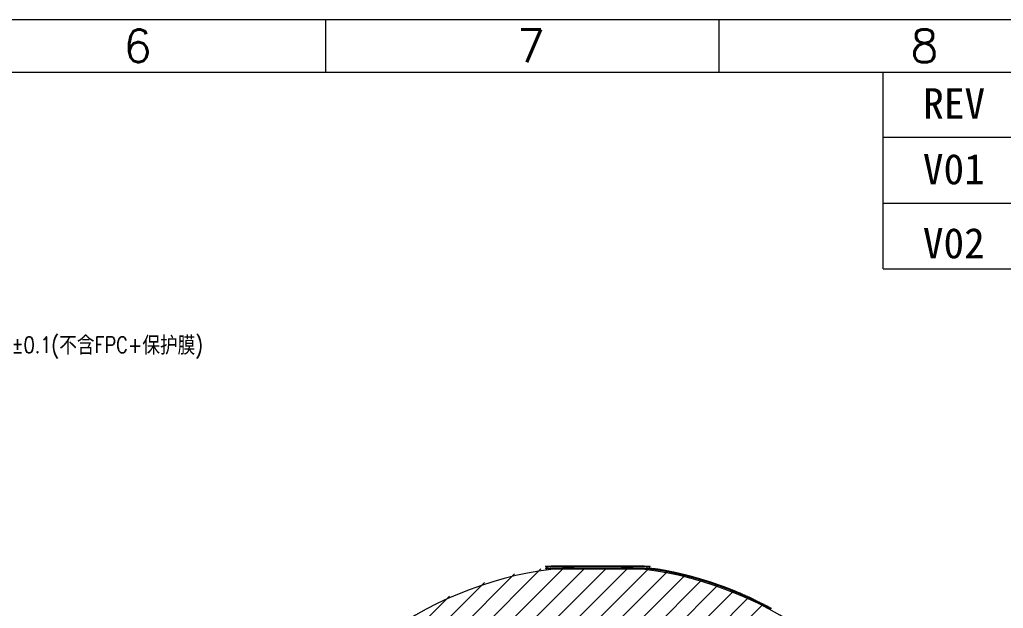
# Model space of a CAD drawing. Header units: millimetres. Extents: x 1292 to 2149, y -137 to 277.
# Drawn here: x 1395.67 to 1444.26, y 247.46 to 276.55 of the extents above; entities that cross this region are included whole.
import ezdxf

# ---------------------------------------------------------------- set-up
doc = ezdxf.new("R2010")
doc.units = ezdxf.units.MM
doc.header["$LTSCALE"] = 0.5
doc.layers.get('0').update_dxf_attribs({"lineweight": 5})
doc.layers.get('Defpoints').update_dxf_attribs({"lineweight": 5})
for name, color, linetype, lineweight in [('BLU', 2, 'Continuous', 5), ('DIM', 3, 'Continuous', 5), ('图框', 7, 'Continuous', 5)]:
    doc.layers.add(name, color=color, linetype=linetype, lineweight=lineweight)
doc.layers.add('TFT_line.drawing', color=250, linetype='Continuous')
doc.styles.add('RD', font='ROMAND.shx', dxfattribs={"width": 0.8})
doc.styles.get("Standard").update_dxf_attribs({"font": 'txt', "bigfont": 'gbcbig.shx'})
doc.dimstyles.new('DIM', dxfattribs={"dimtxt": 0.8, "dimasz": 0.8, "dimexe": 0, "dimexo": 0.5, "dimgap": 0.11, "dimtad": 0, "dimzin": 1, "dimdsep": 46, "dimtxsty": 'RD', "dimcen": 0, "dimclrd": 256, "dimclre": 256, "dimclrt": 256, "dimadec": 0, "dimazin": 0, "dimtm": 1e-09, "dimtfac": 1, "dimtofl": 0, "dimtmove": 0, "dimatfit": 3, "dimfxl": 1, "dimlwe": -1, "dimarcsym": 0})

# ---------------------------------------------------------------- blocks, each defined once
blk = doc.blocks.new('*D19')
at = {"layer": 'Defpoints', "color": 0, "lineweight": 5, "transparency": 16777216}
for p in [(1391.233, 260.347), (1391.233, 249.536), (1389.773, 249.178)]:
    blk.add_point(p, dxfattribs=at)
at = {"layer": 'DIM', "lineweight": 5, "transparency": 16777216}
for p, q in [((1388.973, 260.347), (1388.173, 260.347)), ((1389.773, 249.678), (1389.773, 260.347)), ((1391.233, 250.036), (1391.233, 260.347)), ((1392.033, 260.347), (1392.833, 260.347))]:
    blk.add_line(p, q, dxfattribs=at)
for points in [[(1388.973, 260.48), (1388.973, 260.214), (1389.773, 260.347)], [(1392.033, 260.48), (1392.033, 260.214), (1391.233, 260.347)]]:
    blk.add_solid(points, dxfattribs=at)
at = {"layer": 'DIM', "lineweight": 5, "transparency": 16777216, "insert": (1399.041, 260.347), "char_height": 0.8, "attachment_point": 5, "style": 'RD'}
blk.add_mtext('1.46±0.1(不含FPC+保护膜)', dxfattribs=at)

msp = doc.modelspace()

# ---------------------------------------------------------------- linework, layer by layer
at = {"color": 0, "linetype": 'Continuous'}
for p, q in [((1421.657, 249.526), (1421.636, 249.525)), ((1421.751, 249.531), (1421.711, 249.529)), ((1421.804, 249.533), (1421.774, 249.532)), ((1421.899, 249.535), (1421.814, 249.534)), ((1421.921, 249.536), (1421.908, 249.535)), ((1421.936, 249.536), (1421.932, 249.536)), ((1421.957, 249.536), (1424.227, 249.536)), ((1426.523, 249.536), (1426.518, 249.536)), ((1426.547, 249.535), (1426.533, 249.536)), ((1426.641, 249.534), (1426.555, 249.535)), ((1426.68, 249.532), (1426.65, 249.533)), ((1426.743, 249.529), (1426.701, 249.531)), ((1426.818, 249.525), (1426.797, 249.526))]:
    msp.add_line(p, q, dxfattribs=at)
at = {"color": 251, "linetype": 'Continuous'}
for p, q in [((1421.663, 249.427), (1421.642, 249.425)), ((1421.762, 249.432), (1421.715, 249.429)), ((1421.762, 249.432), (1421.715, 249.429)), ((1421.816, 249.434), (1421.777, 249.432)), ((1421.937, 249.436), (1421.816, 249.434)), ((1421.937, 249.436), (1421.816, 249.434)), ((1421.957, 249.436), (1424.227, 249.436)), ((1426.546, 249.436), (1426.517, 249.436)), ((1426.546, 249.436), (1426.517, 249.436)), ((1426.639, 249.434), (1426.546, 249.436)), ((1426.639, 249.434), (1426.546, 249.436)), ((1426.677, 249.432), (1426.639, 249.434)), ((1426.739, 249.429), (1426.692, 249.432)), ((1426.812, 249.425), (1426.791, 249.427))]:
    msp.add_line(p, q, dxfattribs=at)
at = {"layer": 'BLU', "color": 4, "ltscale": 0.2}
msp.add_arc((1424.227, 231.546), 17.99, 359.9999, 180.0001, dxfattribs=at)
at = {"layer": 'DIM', "color": 8}
for p, q in [((1406.343, 232.204), (1423.575, 249.436)), ((1406.346, 231.146), (1424.636, 249.436)), ((1406.394, 230.134), (1425.696, 249.436)), ((1406.407, 233.329), (1422.514, 249.436)), ((1406.483, 229.162), (1426.75, 249.429)), ((1406.556, 234.539), (1421.424, 249.406)), ((1406.607, 228.225), (1427.681, 249.299)), ((1406.764, 227.321), (1428.549, 249.106)), ((1406.816, 235.859), (1420.114, 249.157)), ((1406.95, 226.447), (1429.381, 248.878)), ((1407.164, 225.6), (1430.18, 248.616)), ((1407.233, 237.337), (1418.636, 248.74)), ((1407.404, 224.779), (1430.949, 248.325)), ((1407.668, 223.983), (1431.69, 248.005)), ((1407.904, 239.068), (1416.905, 248.069)), ((1407.956, 223.21), (1432.404, 247.658))]:
    msp.add_line(p, q, dxfattribs=at)
at = {"layer": 'TFT_line.drawing', "color": 0}
for points in [[(1421.631, 249.525), (1421.632, 249.525), (1421.633, 249.525), (1421.635, 249.525), (1421.636, 249.525)], [(1421.657, 249.526), (1421.657, 249.526), (1421.66, 249.527), (1421.661, 249.527), (1421.662, 249.527), (1421.663, 249.527), (1421.666, 249.527), (1421.667, 249.527), (1421.672, 249.527), (1421.673, 249.527), (1421.677, 249.528), (1421.678, 249.528), (1421.681, 249.528), (1421.682, 249.528), (1421.683, 249.528), (1421.685, 249.528), (1421.686, 249.528), (1421.688, 249.528), (1421.689, 249.528)], [(1421.689, 249.528), (1421.691, 249.528), (1421.692, 249.528), (1421.694, 249.528), (1421.695, 249.529), (1421.695, 249.529), (1421.696, 249.529), (1421.698, 249.529), (1421.699, 249.529), (1421.7, 249.529), (1421.701, 249.529), (1421.701, 249.529), (1421.702, 249.529), (1421.703, 249.529), (1421.704, 249.529), (1421.705, 249.529), (1421.707, 249.529), (1421.707, 249.529), (1421.708, 249.529), (1421.709, 249.529), (1421.711, 249.529)], [(1421.751, 249.531), (1421.753, 249.531), (1421.754, 249.531), (1421.755, 249.531), (1421.756, 249.531), (1421.757, 249.531), (1421.757, 249.532)], [(1421.757, 249.532), (1421.759, 249.532), (1421.76, 249.532), (1421.761, 249.532), (1421.762, 249.532), (1421.763, 249.532), (1421.764, 249.532), (1421.765, 249.532), (1421.766, 249.532), (1421.767, 249.532), (1421.768, 249.532), (1421.769, 249.532), (1421.77, 249.532), (1421.771, 249.532), (1421.773, 249.532), (1421.774, 249.532)], [(1421.804, 249.533), (1421.807, 249.533), (1421.807, 249.533), (1421.81, 249.533), (1421.811, 249.533), (1421.813, 249.533), (1421.814, 249.534)], [(1421.899, 249.535), (1421.9, 249.535), (1421.902, 249.535), (1421.904, 249.535), (1421.905, 249.535), (1421.907, 249.535), (1421.908, 249.535)], [(1421.921, 249.536), (1421.922, 249.536), (1421.923, 249.536), (1421.925, 249.536), (1421.926, 249.536), (1421.928, 249.536), (1421.929, 249.536), (1421.931, 249.536), (1421.932, 249.536)], [(1421.936, 249.536), (1421.937, 249.536), (1421.938, 249.536), (1421.939, 249.536), (1421.939, 249.536), (1421.94, 249.536), (1421.941, 249.536), (1421.942, 249.536), (1421.943, 249.536), (1421.944, 249.536), (1421.945, 249.536), (1421.946, 249.536), (1421.947, 249.536), (1421.948, 249.536), (1421.95, 249.536), (1421.951, 249.536), (1421.952, 249.536), (1421.953, 249.536), (1421.956, 249.536), (1421.957, 249.536), (1421.961, 249.536), (1421.962, 249.536), (1421.97, 249.536), (1421.971, 249.536), (1426.484, 249.536), (1426.485, 249.536), (1426.492, 249.536), (1426.493, 249.536), (1426.498, 249.536), (1426.498, 249.536), (1426.501, 249.536), (1426.502, 249.536), (1426.504, 249.536), (1426.504, 249.536), (1426.506, 249.536), (1426.507, 249.536), (1426.509, 249.536), (1426.51, 249.536), (1426.51, 249.536), (1426.511, 249.536), (1426.512, 249.536), (1426.513, 249.536), (1426.514, 249.536), (1426.515, 249.536), (1426.516, 249.536), (1426.517, 249.536), (1426.517, 249.536), (1426.518, 249.536)], [(1426.523, 249.536), (1426.523, 249.536), (1426.525, 249.536), (1426.526, 249.536), (1426.529, 249.536), (1426.529, 249.536), (1426.531, 249.536), (1426.532, 249.536), (1426.533, 249.536)], [(1426.547, 249.535), (1426.548, 249.535), (1426.549, 249.535), (1426.55, 249.535), (1426.553, 249.535), (1426.554, 249.535), (1426.555, 249.535)], [(1426.641, 249.534), (1426.642, 249.533), (1426.643, 249.533), (1426.644, 249.533), (1426.647, 249.533), (1426.648, 249.533), (1426.65, 249.533)], [(1426.68, 249.532), (1426.681, 249.532), (1426.683, 249.532), (1426.684, 249.532), (1426.686, 249.532), (1426.687, 249.532), (1426.687, 249.532), (1426.688, 249.532), (1426.689, 249.532), (1426.69, 249.532), (1426.692, 249.532), (1426.693, 249.532), (1426.693, 249.532), (1426.694, 249.532), (1426.695, 249.532), (1426.697, 249.532)], [(1426.697, 249.532), (1426.698, 249.531), (1426.699, 249.531), (1426.699, 249.531), (1426.7, 249.531), (1426.701, 249.531), (1426.703, 249.531)], [(1426.743, 249.529), (1426.745, 249.529), (1426.746, 249.529), (1426.747, 249.529), (1426.748, 249.529), (1426.749, 249.529), (1426.75, 249.529), (1426.751, 249.529), (1426.752, 249.529), (1426.753, 249.529), (1426.754, 249.529), (1426.755, 249.529), (1426.755, 249.529), (1426.756, 249.529), (1426.758, 249.529), (1426.759, 249.529), (1426.76, 249.529), (1426.761, 249.528), (1426.762, 249.528), (1426.763, 249.528), (1426.765, 249.528)], [(1426.765, 249.528), (1426.766, 249.528), (1426.768, 249.528), (1426.769, 249.528), (1426.771, 249.528), (1426.773, 249.528), (1426.774, 249.528), (1426.776, 249.528), (1426.777, 249.528), (1426.781, 249.527), (1426.782, 249.527), (1426.787, 249.527), (1426.788, 249.527), (1426.792, 249.527), (1426.793, 249.527), (1426.793, 249.527), (1426.794, 249.527), (1426.797, 249.526), (1426.798, 249.526)], [(1426.818, 249.525), (1426.819, 249.525), (1426.821, 249.525), (1426.822, 249.525), (1426.823, 249.525)]]:
    msp.add_lwpolyline(points, dxfattribs=at)
at = {"layer": 'TFT_line.drawing', "color": 251}
for points in [[(1421.664, 249.427), (1421.664, 249.427), (1421.666, 249.427), (1421.667, 249.427), (1421.668, 249.427), (1421.669, 249.427), (1421.672, 249.427), (1421.673, 249.427), (1421.678, 249.427), (1421.679, 249.427), (1421.683, 249.428), (1421.684, 249.428), (1421.686, 249.428), (1421.687, 249.428), (1421.689, 249.428), (1421.69, 249.428), (1421.691, 249.428), (1421.694, 249.428), (1421.694, 249.428)], [(1421.762, 249.432), (1421.763, 249.432), (1421.764, 249.432), (1421.765, 249.432), (1421.766, 249.432), (1421.767, 249.432), (1421.768, 249.432), (1421.769, 249.432), (1421.77, 249.432), (1421.771, 249.432), (1421.772, 249.432), (1421.773, 249.432), (1421.774, 249.432), (1421.775, 249.432), (1421.776, 249.432), (1421.777, 249.432)], [(1421.937, 249.436), (1421.937, 249.436), (1421.938, 249.436), (1421.939, 249.436), (1421.94, 249.436), (1421.941, 249.436), (1421.942, 249.436), (1421.943, 249.436), (1421.944, 249.436), (1421.944, 249.436), (1421.945, 249.436), (1421.946, 249.436), (1421.948, 249.436), (1421.949, 249.436), (1421.95, 249.436), (1421.951, 249.436), (1421.953, 249.436), (1421.954, 249.436), (1421.956, 249.436), (1421.957, 249.436), (1421.962, 249.436), (1421.963, 249.436), (1421.969, 249.436), (1421.97, 249.436), (1426.484, 249.436), (1426.485, 249.436), (1426.492, 249.436), (1426.493, 249.436), (1426.497, 249.436), (1426.498, 249.436), (1426.5, 249.436), (1426.501, 249.436), (1426.503, 249.436), (1426.504, 249.436), (1426.506, 249.436), (1426.506, 249.436), (1426.508, 249.436), (1426.509, 249.436), (1426.51, 249.436), (1426.511, 249.436), (1426.512, 249.436), (1426.512, 249.436), (1426.513, 249.436), (1426.514, 249.436), (1426.515, 249.436), (1426.516, 249.436), (1426.517, 249.436), (1426.517, 249.436)], [(1426.677, 249.432), (1426.678, 249.432), (1426.679, 249.432), (1426.68, 249.432), (1426.682, 249.432), (1426.682, 249.432), (1426.683, 249.432), (1426.684, 249.432), (1426.685, 249.432), (1426.686, 249.432), (1426.688, 249.432), (1426.688, 249.432), (1426.689, 249.432), (1426.69, 249.432), (1426.691, 249.432), (1426.692, 249.432)], [(1426.739, 249.429), (1426.74, 249.429), (1426.741, 249.429), (1426.742, 249.429), (1426.743, 249.429), (1426.744, 249.429), (1426.745, 249.429), (1426.746, 249.429), (1426.747, 249.429), (1426.748, 249.429), (1426.749, 249.429), (1426.749, 249.429), (1426.75, 249.429), (1426.751, 249.429), (1426.753, 249.429), (1426.754, 249.429), (1426.755, 249.429), (1426.755, 249.429), (1426.757, 249.429), (1426.758, 249.428), (1426.759, 249.428)], [(1426.759, 249.428), (1426.761, 249.428), (1426.763, 249.428), (1426.764, 249.428), (1426.765, 249.428), (1426.767, 249.428), (1426.768, 249.428), (1426.77, 249.428), (1426.771, 249.428), (1426.776, 249.427), (1426.776, 249.427), (1426.782, 249.427), (1426.782, 249.427), (1426.785, 249.427), (1426.786, 249.427), (1426.788, 249.427), (1426.788, 249.427), (1426.79, 249.427), (1426.791, 249.427)], [(1426.813, 249.425), (1426.813, 249.425), (1426.815, 249.425), (1426.815, 249.425), (1426.817, 249.425)], [(1426.813, 249.425), (1426.813, 249.425), (1426.815, 249.425), (1426.815, 249.425), (1426.817, 249.425)], [(1426.818, 249.425), (1426.818, 249.425), (1426.82, 249.425), (1426.821, 249.425), (1426.824, 249.424), (1426.825, 249.424), (1426.83, 249.424), (1426.831, 249.424), (1426.834, 249.424), (1426.835, 249.424), (1426.84, 249.423), (1426.841, 249.423), (1426.844, 249.423), (1426.845, 249.423), (1426.846, 249.423), (1426.847, 249.423), (1426.85, 249.423), (1426.851, 249.423), (1426.853, 249.422), (1426.854, 249.422), (1426.856, 249.422), (1426.856, 249.422), (1426.858, 249.422), (1426.859, 249.422), (1426.861, 249.422), (1426.862, 249.422), (1426.863, 249.422), (1426.863, 249.422), (1426.864, 249.422), (1426.865, 249.422), (1426.866, 249.421), (1426.867, 249.421), (1426.868, 249.421), (1426.869, 249.421), (1426.87, 249.421), (1426.871, 249.421), (1426.872, 249.421), (1426.874, 249.421), (1426.875, 249.421), (1426.876, 249.421), (1426.877, 249.421), (1426.878, 249.421), (1426.88, 249.42), (1426.881, 249.42), (1426.883, 249.42), (1426.884, 249.42), (1426.893, 249.419), (1426.893, 249.419), (1426.895, 249.419), (1426.896, 249.419), (1426.904, 249.418), (1426.905, 249.418), (1426.908, 249.418), (1426.909, 249.418), (1426.911, 249.418), (1426.912, 249.418), (1426.914, 249.418), (1426.915, 249.418), (1426.916, 249.417), (1426.917, 249.417), (1426.918, 249.417), (1426.919, 249.417), (1426.921, 249.417), (1426.922, 249.417), (1426.922, 249.417), (1426.923, 249.417), (1426.924, 249.417), (1426.925, 249.417), (1426.926, 249.417), (1426.928, 249.416), (1426.928, 249.416), (1426.929, 249.416), (1426.93, 249.416), (1426.932, 249.416), (1426.933, 249.416), (1426.934, 249.416), (1426.935, 249.416), (1426.937, 249.416), (1426.938, 249.415), (1426.941, 249.415), (1426.942, 249.415), (1426.943, 249.415), (1426.948, 249.415), (1426.949, 249.414), (1426.955, 249.414), (1426.955, 249.414), (1426.957, 249.414), (1426.957, 249.414), (1426.963, 249.413), (1426.964, 249.413), (1426.967, 249.413), (1426.968, 249.413), (1426.97, 249.412), (1426.971, 249.412), (1426.973, 249.412), (1426.974, 249.412), (1426.975, 249.412), (1426.976, 249.412), (1426.977, 249.412), (1426.978, 249.412), (1426.979, 249.412), (1426.98, 249.412), (1426.98, 249.411), (1426.981, 249.411), (1426.982, 249.411), (1426.983, 249.411), (1426.985, 249.411), (1426.986, 249.411), (1426.987, 249.411), (1426.987, 249.411), (1426.989, 249.411), (1426.99, 249.411), (1426.991, 249.41), (1426.992, 249.41), (1426.994, 249.41), (1426.995, 249.41), (1426.997, 249.41), (1426.998, 249.41), (1426.999, 249.41), (1427, 249.41), (1427.002, 249.409), (1427.003, 249.409), (1427.004, 249.409), (1427.005, 249.409), (1427.009, 249.409), (1427.01, 249.408), (1427.014, 249.408), (1427.015, 249.408), (1427.019, 249.408), (1427.02, 249.407), (1427.021, 249.407), (1427.023, 249.407), (1427.024, 249.407), (1427.025, 249.407), (1427.028, 249.407), (1427.028, 249.407), (1427.03, 249.406), (1427.031, 249.406), (1427.032, 249.406), (1427.033, 249.406), (1427.033, 249.406), (1427.035, 249.406), (1427.036, 249.406), (1427.037, 249.406), (1427.038, 249.405), (1427.039, 249.405), (1427.04, 249.405), (1427.04, 249.405), (1427.041, 249.405), (1427.042, 249.405), (1427.043, 249.405), (1427.044, 249.405), (1427.045, 249.405), (1427.046, 249.405), (1427.047, 249.404), (1427.048, 249.404), (1427.05, 249.404), (1427.051, 249.404), (1427.052, 249.404), (1427.053, 249.404), (1427.054, 249.404), (1427.056, 249.403), (1427.057, 249.403), (1427.058, 249.403), (1427.06, 249.403), (1427.061, 249.403), (1427.064, 249.403), (1427.065, 249.402), (1427.066, 249.402), (1427.067, 249.402), (1427.07, 249.402), (1427.071, 249.402), (1427.072, 249.402), (1427.073, 249.401), (1427.076, 249.401), (1427.077, 249.401), (1427.079, 249.401), (1427.08, 249.401), (1427.081, 249.401), (1427.082, 249.4), (1427.083, 249.4), (1427.084, 249.4), (1427.084, 249.4), (1427.085, 249.4), (1427.086, 249.4), (1427.087, 249.4), (1427.089, 249.4), (1427.09, 249.399), (1427.092, 249.399), (1427.092, 249.399), (1427.094, 249.399), (1427.095, 249.399), (1427.096, 249.399), (1427.097, 249.399), (1427.098, 249.399), (1427.098, 249.398), (1427.099, 249.398), (1427.1, 249.398), (1427.101, 249.398), (1427.102, 249.398), (1427.103, 249.398), (1427.104, 249.398), (1427.105, 249.398), (1427.106, 249.397), (1427.107, 249.397), (1427.109, 249.397), (1427.11, 249.397), (1427.111, 249.397), (1427.112, 249.397), (1427.114, 249.396), (1427.115, 249.396), (1427.116, 249.396), (1427.118, 249.396), (1427.118, 249.396), (1427.12, 249.396), (1427.121, 249.396), (1427.122, 249.396), (1427.123, 249.395), (1427.124, 249.395), (1427.125, 249.395), (1427.126, 249.395), (1427.127, 249.395), (1427.128, 249.395), (1427.13, 249.395), (1427.13, 249.394), (1427.131, 249.394), (1427.132, 249.394), (1427.133, 249.394), (1427.134, 249.394), (1427.136, 249.394), (1427.137, 249.394), (1427.138, 249.393), (1427.139, 249.393), (1427.14, 249.393), (1427.141, 249.393), (1427.142, 249.393), (1427.143, 249.393), (1427.144, 249.393), (1427.145, 249.392), (1427.147, 249.392), (1427.148, 249.392), (1427.149, 249.392), (1427.15, 249.392), (1427.151, 249.392), (1427.152, 249.392), (1427.154, 249.391), (1427.155, 249.391), (1427.155, 249.391), (1427.156, 249.391), (1427.157, 249.391), (1427.158, 249.391), (1427.159, 249.391), (1427.16, 249.391), (1427.161, 249.39), (1427.161, 249.39), (1427.162, 249.39), (1427.163, 249.39), (1427.164, 249.39), (1427.165, 249.39), (1427.166, 249.39), (1427.167, 249.39), (1427.167, 249.389), (1427.169, 249.389), (1427.169, 249.389), (1427.17, 249.389), (1427.171, 249.389), (1427.172, 249.389), (1427.173, 249.389), (1427.173, 249.389), (1427.175, 249.389), (1427.176, 249.388), (1427.177, 249.388), (1427.178, 249.388), (1427.179, 249.388), (1427.18, 249.388), (1427.181, 249.388), (1427.181, 249.388), (1427.182, 249.387), (1427.183, 249.387), (1427.184, 249.387), (1427.185, 249.387), (1427.186, 249.387), (1427.187, 249.387), (1427.187, 249.387), (1427.189, 249.386), (1427.19, 249.386), (1427.191, 249.386), (1427.192, 249.386), (1427.192, 249.386), (1427.193, 249.386), (1427.194, 249.386), (1427.195, 249.386), (1427.196, 249.385), (1427.197, 249.385), (1427.198, 249.385), (1427.198, 249.385), (1427.199, 249.385), (1427.2, 249.385), (1427.201, 249.385), (1427.203, 249.385), (1427.204, 249.384), (1427.205, 249.384), (1427.205, 249.384), (1427.206, 249.384), (1427.207, 249.384), (1427.208, 249.384), (1427.209, 249.384), (1427.21, 249.384), (1427.211, 249.383), (1427.212, 249.383), (1427.212, 249.383), (1427.213, 249.383), (1427.214, 249.383), (1427.215, 249.383), (1427.216, 249.383), (1427.217, 249.383), (1427.218, 249.382), (1427.218, 249.382), (1427.22, 249.382), (1427.221, 249.382), (1427.222, 249.382), (1427.223, 249.382), (1427.224, 249.381), (1427.224, 249.381), (1427.225, 249.381), (1427.227, 249.381), (1427.228, 249.381), (1427.23, 249.381), (1427.23, 249.38), (1427.231, 249.38), (1427.232, 249.38), (1427.233, 249.38), (1427.234, 249.38), (1427.235, 249.38), (1427.236, 249.38), (1427.237, 249.379), (1427.238, 249.379), (1427.24, 249.379), (1427.241, 249.379), (1427.241, 249.379), (1427.243, 249.379), (1427.243, 249.379), (1427.245, 249.378), (1427.246, 249.378), (1427.249, 249.378), (1427.25, 249.378), (1427.251, 249.377), (1427.252, 249.377), (1427.254, 249.377), (1427.255, 249.377), (1427.256, 249.377), (1427.257, 249.377), (1427.258, 249.376), (1427.26, 249.376), (1427.261, 249.376), (1427.261, 249.376), (1427.263, 249.376), (1427.263, 249.375), (1427.264, 249.375), (1427.265, 249.375), (1427.266, 249.375), (1427.268, 249.375), (1427.269, 249.375), (1427.27, 249.374), (1427.271, 249.374), (1427.272, 249.374), (1427.273, 249.374), (1427.274, 249.374), (1427.274, 249.374), (1427.275, 249.374), (1427.276, 249.373), (1427.277, 249.373), (1427.278, 249.373), (1427.279, 249.373), (1427.28, 249.373), (1427.281, 249.373), (1427.282, 249.372), (1427.283, 249.372), (1427.284, 249.372), (1427.286, 249.372), (1427.286, 249.372), (1427.287, 249.372), (1427.288, 249.372), (1427.289, 249.371), (1427.291, 249.371), (1427.292, 249.371), (1427.292, 249.371), (1427.293, 249.371), (1427.295, 249.37), (1427.296, 249.37), (1427.298, 249.37), (1427.299, 249.37), (1427.3, 249.37), (1427.301, 249.369), (1427.306, 249.369), (1427.307, 249.368), (1427.309, 249.368), (1427.31, 249.368), (1427.312, 249.368), (1427.313, 249.367), (1427.315, 249.367), (1427.316, 249.367), (1427.318, 249.367), (1427.319, 249.366), (1427.321, 249.366), (1427.322, 249.366), (1427.323, 249.366), (1427.324, 249.366), (1427.325, 249.365), (1427.326, 249.365), (1427.327, 249.365), (1427.329, 249.365), (1427.329, 249.365), (1427.33, 249.365), (1427.331, 249.364), (1427.332, 249.364), (1427.333, 249.364), (1427.334, 249.364), (1427.335, 249.364), (1427.335, 249.364), (1427.336, 249.364), (1427.337, 249.363), (1427.339, 249.363), (1427.34, 249.363), (1427.341, 249.363), (1427.341, 249.363), (1427.343, 249.362), (1427.344, 249.362), (1427.346, 249.362), (1427.347, 249.362), (1427.35, 249.361), (1427.351, 249.361), (1427.355, 249.36), (1427.356, 249.36), (1427.365, 249.359), (1427.366, 249.358), (1427.368, 249.358), (1427.369, 249.358), (1427.372, 249.357), (1427.373, 249.357), (1427.396, 249.353), (1427.42, 249.349), (1427.444, 249.344), (1427.468, 249.34), (1427.492, 249.335), (1427.516, 249.331), (1427.54, 249.326), (1427.564, 249.322), (1427.588, 249.317), (1427.612, 249.313), (1427.636, 249.308), (1427.66, 249.303), (1427.684, 249.299), (1427.707, 249.294), (1427.731, 249.289), (1427.755, 249.285), (1427.779, 249.28), (1427.803, 249.275), (1427.827, 249.27), (1427.851, 249.265), (1427.875, 249.26), (1427.898, 249.255), (1427.922, 249.25), (1427.946, 249.245), (1427.97, 249.24), (1427.994, 249.235), (1428.018, 249.23), (1428.041, 249.225), (1428.065, 249.219), (1428.089, 249.214), (1428.113, 249.209), (1428.136, 249.204), (1428.16, 249.198), (1428.184, 249.193), (1428.208, 249.187), (1428.231, 249.182), (1428.255, 249.177), (1428.279, 249.171), (1428.303, 249.165), (1428.326, 249.16), (1428.35, 249.154), (1428.374, 249.149), (1428.397, 249.143), (1428.421, 249.137), (1428.445, 249.132), (1428.468, 249.126), (1428.492, 249.12), (1428.516, 249.114), (1428.539, 249.108), (1428.563, 249.102), (1428.587, 249.097), (1428.61, 249.091), (1428.634, 249.085), (1428.657, 249.079), (1428.681, 249.073), (1428.705, 249.067), (1428.728, 249.06), (1428.752, 249.054), (1428.775, 249.048), (1428.799, 249.042), (1428.822, 249.036), (1428.846, 249.029), (1428.869, 249.023), (1428.893, 249.017), (1428.917, 249.01), (1428.94, 249.004), (1428.964, 248.998), (1428.987, 248.991), (1429.01, 248.985), (1429.034, 248.978), (1429.057, 248.971), (1429.081, 248.965), (1429.104, 248.958), (1429.128, 248.952), (1429.151, 248.945), (1429.175, 248.938), (1429.198, 248.931), (1429.221, 248.925), (1429.245, 248.918), (1429.268, 248.911), (1429.291, 248.904), (1429.315, 248.897), (1429.338, 248.89), (1429.361, 248.883), (1429.385, 248.876), (1429.408, 248.869), (1429.431, 248.862), (1429.455, 248.855), (1429.478, 248.848), (1429.501, 248.841), (1429.525, 248.834), (1429.548, 248.826), (1429.571, 248.819), (1429.594, 248.812), (1429.618, 248.804), (1429.641, 248.797), (1429.664, 248.79), (1429.687, 248.782), (1429.71, 248.775), (1429.734, 248.767), (1429.757, 248.76), (1429.78, 248.752), (1429.803, 248.745), (1429.826, 248.737), (1429.849, 248.73), (1429.872, 248.722), (1429.895, 248.714), (1429.919, 248.706), (1429.942, 248.699), (1429.965, 248.691), (1429.988, 248.683), (1430.011, 248.675), (1430.034, 248.667), (1430.057, 248.659), (1430.08, 248.651), (1430.103, 248.643), (1430.126, 248.635), (1430.149, 248.627), (1430.172, 248.619), (1430.195, 248.611), (1430.218, 248.603), (1430.241, 248.595), (1430.264, 248.587), (1430.287, 248.578), (1430.31, 248.57), (1430.332, 248.562), (1430.355, 248.554), (1430.378, 248.545), (1430.401, 248.537), (1430.424, 248.528), (1430.447, 248.52), (1430.47, 248.511), (1430.492, 248.503), (1430.515, 248.494), (1430.538, 248.486), (1430.561, 248.477), (1430.584, 248.469), (1430.606, 248.46), (1430.629, 248.451), (1430.652, 248.442), (1430.675, 248.434), (1430.697, 248.425), (1430.72, 248.416), (1430.743, 248.407), (1430.765, 248.398), (1430.788, 248.389), (1430.811, 248.38), (1430.833, 248.371), (1430.856, 248.362), (1430.879, 248.353), (1430.901, 248.344), (1430.924, 248.335), (1430.946, 248.326), (1430.969, 248.317), (1430.991, 248.308), (1431.014, 248.299), (1431.036, 248.289), (1431.059, 248.28), (1431.081, 248.271), (1431.104, 248.261), (1431.126, 248.252), (1431.149, 248.243), (1431.171, 248.233), (1431.194, 248.224), (1431.216, 248.214), (1431.239, 248.205), (1431.261, 248.195), (1431.283, 248.185), (1431.306, 248.176), (1431.328, 248.166), (1431.351, 248.157), (1431.373, 248.147), (1431.395, 248.137), (1431.417, 248.127), (1431.44, 248.117), (1431.462, 248.108), (1431.484, 248.098), (1431.507, 248.088), (1431.529, 248.078), (1431.551, 248.068), (1431.573, 248.058), (1431.595, 248.048), (1431.618, 248.038), (1431.64, 248.028), (1431.662, 248.018), (1431.684, 248.008), (1431.706, 247.997), (1431.728, 247.987), (1431.75, 247.977), (1431.773, 247.967), (1431.795, 247.957), (1431.817, 247.946), (1431.839, 247.936), (1431.861, 247.925), (1431.883, 247.915), (1431.905, 247.905), (1431.927, 247.894), (1431.949, 247.884), (1431.971, 247.873), (1431.993, 247.863), (1432.015, 247.852), (1432.037, 247.841), (1432.058, 247.831), (1432.08, 247.82), (1432.102, 247.809), (1432.124, 247.799), (1432.146, 247.788), (1432.168, 247.777), (1432.19, 247.766), (1432.211, 247.755), (1432.233, 247.744), (1432.255, 247.734), (1432.277, 247.723), (1432.298, 247.712), (1432.32, 247.701), (1432.342, 247.69), (1432.364, 247.679), (1432.385, 247.667), (1432.407, 247.656), (1432.429, 247.645), (1432.45, 247.634), (1432.472, 247.623), (1432.493, 247.612), (1432.515, 247.6), (1432.537, 247.589), (1432.558, 247.578), (1432.58, 247.566), (1432.601, 247.555), (1432.623, 247.544), (1432.644, 247.532), (1432.666, 247.521), (1432.687, 247.509), (1432.709, 247.498), (1432.73, 247.486), (1432.752, 247.474), (1432.773, 247.463), (1432.794, 247.451)], [(1426.818, 249.425), (1426.818, 249.425), (1426.82, 249.425), (1426.821, 249.425), (1426.824, 249.424), (1426.825, 249.424), (1426.83, 249.424), (1426.831, 249.424), (1426.834, 249.424), (1426.835, 249.424), (1426.84, 249.423), (1426.841, 249.423), (1426.844, 249.423), (1426.845, 249.423), (1426.846, 249.423), (1426.847, 249.423), (1426.85, 249.423), (1426.851, 249.423), (1426.853, 249.422), (1426.854, 249.422), (1426.856, 249.422), (1426.856, 249.422), (1426.858, 249.422), (1426.859, 249.422), (1426.861, 249.422), (1426.862, 249.422), (1426.863, 249.422), (1426.863, 249.422), (1426.864, 249.422), (1426.865, 249.422), (1426.866, 249.421), (1426.867, 249.421), (1426.868, 249.421), (1426.869, 249.421), (1426.87, 249.421), (1426.871, 249.421), (1426.872, 249.421), (1426.874, 249.421), (1426.875, 249.421), (1426.876, 249.421), (1426.877, 249.421), (1426.878, 249.421), (1426.88, 249.42), (1426.881, 249.42), (1426.883, 249.42), (1426.884, 249.42), (1426.893, 249.419), (1426.893, 249.419), (1426.895, 249.419), (1426.896, 249.419), (1426.904, 249.418), (1426.905, 249.418), (1426.908, 249.418), (1426.909, 249.418), (1426.911, 249.418), (1426.912, 249.418), (1426.914, 249.418), (1426.915, 249.418), (1426.916, 249.417), (1426.917, 249.417), (1426.918, 249.417), (1426.919, 249.417), (1426.921, 249.417), (1426.922, 249.417), (1426.922, 249.417), (1426.923, 249.417), (1426.924, 249.417), (1426.925, 249.417), (1426.926, 249.417), (1426.928, 249.416), (1426.928, 249.416), (1426.929, 249.416), (1426.93, 249.416), (1426.932, 249.416), (1426.933, 249.416), (1426.934, 249.416), (1426.935, 249.416), (1426.937, 249.416), (1426.938, 249.415), (1426.941, 249.415), (1426.942, 249.415), (1426.943, 249.415), (1426.948, 249.415), (1426.949, 249.414), (1426.955, 249.414), (1426.955, 249.414), (1426.957, 249.414), (1426.957, 249.414), (1426.963, 249.413), (1426.964, 249.413), (1426.967, 249.413), (1426.968, 249.413), (1426.97, 249.412), (1426.971, 249.412), (1426.973, 249.412), (1426.974, 249.412), (1426.975, 249.412), (1426.976, 249.412), (1426.977, 249.412), (1426.978, 249.412), (1426.979, 249.412), (1426.98, 249.412), (1426.98, 249.411), (1426.981, 249.411), (1426.982, 249.411), (1426.983, 249.411), (1426.985, 249.411), (1426.986, 249.411), (1426.987, 249.411), (1426.987, 249.411), (1426.989, 249.411), (1426.99, 249.411), (1426.991, 249.41), (1426.992, 249.41), (1426.994, 249.41), (1426.995, 249.41), (1426.997, 249.41), (1426.998, 249.41), (1426.999, 249.41), (1427, 249.41), (1427.002, 249.409), (1427.003, 249.409), (1427.004, 249.409), (1427.005, 249.409), (1427.009, 249.409), (1427.01, 249.408), (1427.014, 249.408), (1427.015, 249.408), (1427.019, 249.408), (1427.02, 249.407), (1427.021, 249.407), (1427.023, 249.407), (1427.024, 249.407), (1427.025, 249.407), (1427.028, 249.407), (1427.028, 249.407), (1427.03, 249.406), (1427.031, 249.406), (1427.032, 249.406), (1427.033, 249.406), (1427.033, 249.406), (1427.035, 249.406), (1427.036, 249.406), (1427.037, 249.406), (1427.038, 249.405), (1427.039, 249.405), (1427.04, 249.405), (1427.04, 249.405), (1427.041, 249.405), (1427.042, 249.405), (1427.043, 249.405), (1427.044, 249.405), (1427.045, 249.405), (1427.046, 249.405), (1427.047, 249.404), (1427.048, 249.404), (1427.05, 249.404), (1427.051, 249.404), (1427.052, 249.404), (1427.053, 249.404), (1427.054, 249.404), (1427.056, 249.403), (1427.057, 249.403), (1427.058, 249.403), (1427.06, 249.403), (1427.061, 249.403), (1427.064, 249.403), (1427.065, 249.402), (1427.066, 249.402), (1427.067, 249.402), (1427.07, 249.402), (1427.071, 249.402), (1427.072, 249.402), (1427.073, 249.401), (1427.076, 249.401), (1427.077, 249.401), (1427.079, 249.401), (1427.08, 249.401), (1427.081, 249.401), (1427.082, 249.4), (1427.083, 249.4), (1427.084, 249.4), (1427.084, 249.4), (1427.085, 249.4), (1427.086, 249.4), (1427.087, 249.4), (1427.089, 249.4), (1427.09, 249.399), (1427.092, 249.399), (1427.092, 249.399), (1427.094, 249.399), (1427.095, 249.399), (1427.096, 249.399), (1427.097, 249.399), (1427.098, 249.399), (1427.098, 249.398), (1427.099, 249.398), (1427.1, 249.398), (1427.101, 249.398), (1427.102, 249.398), (1427.103, 249.398), (1427.104, 249.398), (1427.105, 249.398), (1427.106, 249.397), (1427.107, 249.397), (1427.109, 249.397), (1427.11, 249.397), (1427.111, 249.397), (1427.112, 249.397), (1427.114, 249.396), (1427.115, 249.396), (1427.116, 249.396), (1427.118, 249.396), (1427.118, 249.396), (1427.12, 249.396), (1427.121, 249.396), (1427.122, 249.396), (1427.123, 249.395), (1427.124, 249.395), (1427.125, 249.395), (1427.126, 249.395), (1427.127, 249.395), (1427.128, 249.395), (1427.13, 249.395), (1427.13, 249.394), (1427.131, 249.394), (1427.132, 249.394), (1427.133, 249.394), (1427.134, 249.394), (1427.136, 249.394), (1427.137, 249.394), (1427.138, 249.393), (1427.139, 249.393), (1427.14, 249.393), (1427.141, 249.393), (1427.142, 249.393), (1427.143, 249.393), (1427.144, 249.393), (1427.145, 249.392), (1427.147, 249.392), (1427.148, 249.392), (1427.149, 249.392), (1427.15, 249.392), (1427.151, 249.392), (1427.152, 249.392), (1427.154, 249.391), (1427.155, 249.391), (1427.155, 249.391), (1427.156, 249.391), (1427.157, 249.391), (1427.158, 249.391), (1427.159, 249.391), (1427.16, 249.391), (1427.161, 249.39), (1427.161, 249.39), (1427.162, 249.39), (1427.163, 249.39), (1427.164, 249.39), (1427.165, 249.39), (1427.166, 249.39), (1427.167, 249.39), (1427.167, 249.389), (1427.169, 249.389), (1427.169, 249.389), (1427.17, 249.389), (1427.171, 249.389), (1427.172, 249.389), (1427.173, 249.389), (1427.173, 249.389), (1427.175, 249.389), (1427.176, 249.388), (1427.177, 249.388), (1427.178, 249.388), (1427.179, 249.388), (1427.18, 249.388), (1427.181, 249.388), (1427.181, 249.388), (1427.182, 249.387), (1427.183, 249.387), (1427.184, 249.387), (1427.185, 249.387), (1427.186, 249.387), (1427.187, 249.387), (1427.187, 249.387), (1427.189, 249.386), (1427.19, 249.386), (1427.191, 249.386), (1427.192, 249.386), (1427.192, 249.386), (1427.193, 249.386), (1427.194, 249.386), (1427.195, 249.386), (1427.196, 249.385), (1427.197, 249.385), (1427.198, 249.385), (1427.198, 249.385), (1427.199, 249.385), (1427.2, 249.385), (1427.201, 249.385), (1427.203, 249.385), (1427.204, 249.384), (1427.205, 249.384), (1427.205, 249.384), (1427.206, 249.384), (1427.207, 249.384), (1427.208, 249.384), (1427.209, 249.384), (1427.21, 249.384), (1427.211, 249.383), (1427.212, 249.383), (1427.212, 249.383), (1427.213, 249.383), (1427.214, 249.383), (1427.215, 249.383), (1427.216, 249.383), (1427.217, 249.383), (1427.218, 249.382), (1427.218, 249.382), (1427.22, 249.382), (1427.221, 249.382), (1427.222, 249.382), (1427.223, 249.382), (1427.224, 249.381), (1427.224, 249.381), (1427.225, 249.381), (1427.227, 249.381), (1427.228, 249.381), (1427.23, 249.381), (1427.23, 249.38), (1427.231, 249.38), (1427.232, 249.38), (1427.233, 249.38), (1427.234, 249.38), (1427.235, 249.38), (1427.236, 249.38), (1427.237, 249.379), (1427.238, 249.379), (1427.24, 249.379), (1427.241, 249.379), (1427.241, 249.379), (1427.243, 249.379), (1427.243, 249.379), (1427.245, 249.378), (1427.246, 249.378), (1427.249, 249.378), (1427.25, 249.378), (1427.251, 249.377), (1427.252, 249.377), (1427.254, 249.377), (1427.255, 249.377), (1427.256, 249.377), (1427.257, 249.377), (1427.258, 249.376), (1427.26, 249.376), (1427.261, 249.376), (1427.261, 249.376), (1427.263, 249.376), (1427.263, 249.375), (1427.264, 249.375), (1427.265, 249.375), (1427.266, 249.375), (1427.268, 249.375), (1427.269, 249.375), (1427.27, 249.374), (1427.271, 249.374), (1427.272, 249.374), (1427.273, 249.374), (1427.274, 249.374), (1427.274, 249.374), (1427.275, 249.374), (1427.276, 249.373), (1427.277, 249.373), (1427.278, 249.373), (1427.279, 249.373), (1427.28, 249.373), (1427.281, 249.373), (1427.282, 249.372), (1427.283, 249.372), (1427.284, 249.372), (1427.286, 249.372), (1427.286, 249.372), (1427.287, 249.372), (1427.288, 249.372), (1427.289, 249.371), (1427.291, 249.371), (1427.292, 249.371), (1427.292, 249.371), (1427.293, 249.371), (1427.295, 249.37), (1427.296, 249.37), (1427.298, 249.37), (1427.299, 249.37), (1427.3, 249.37), (1427.301, 249.369), (1427.306, 249.369), (1427.307, 249.368), (1427.309, 249.368), (1427.31, 249.368), (1427.312, 249.368), (1427.313, 249.367), (1427.315, 249.367), (1427.316, 249.367), (1427.318, 249.367), (1427.319, 249.366), (1427.321, 249.366), (1427.322, 249.366), (1427.323, 249.366), (1427.324, 249.366), (1427.325, 249.365), (1427.326, 249.365), (1427.327, 249.365), (1427.329, 249.365), (1427.329, 249.365), (1427.33, 249.365), (1427.331, 249.364), (1427.332, 249.364), (1427.333, 249.364), (1427.334, 249.364), (1427.335, 249.364), (1427.335, 249.364), (1427.336, 249.364), (1427.337, 249.363), (1427.339, 249.363), (1427.34, 249.363), (1427.341, 249.363), (1427.341, 249.363), (1427.343, 249.362), (1427.344, 249.362), (1427.346, 249.362), (1427.347, 249.362), (1427.35, 249.361), (1427.351, 249.361), (1427.355, 249.36), (1427.356, 249.36), (1427.365, 249.359), (1427.366, 249.358), (1427.368, 249.358), (1427.369, 249.358), (1427.372, 249.357), (1427.373, 249.357), (1427.396, 249.353), (1427.42, 249.349), (1427.444, 249.344), (1427.468, 249.34), (1427.492, 249.335), (1427.516, 249.331), (1427.54, 249.326), (1427.564, 249.322), (1427.588, 249.317), (1427.612, 249.313), (1427.636, 249.308), (1427.66, 249.303), (1427.684, 249.299), (1427.707, 249.294), (1427.731, 249.289), (1427.755, 249.285), (1427.779, 249.28), (1427.803, 249.275), (1427.827, 249.27), (1427.851, 249.265), (1427.875, 249.26), (1427.898, 249.255), (1427.922, 249.25), (1427.946, 249.245), (1427.97, 249.24), (1427.994, 249.235), (1428.018, 249.23), (1428.041, 249.225), (1428.065, 249.219), (1428.089, 249.214), (1428.113, 249.209), (1428.136, 249.204), (1428.16, 249.198), (1428.184, 249.193), (1428.208, 249.187), (1428.231, 249.182), (1428.255, 249.177), (1428.279, 249.171), (1428.303, 249.165), (1428.326, 249.16), (1428.35, 249.154), (1428.374, 249.149), (1428.397, 249.143), (1428.421, 249.137), (1428.445, 249.132), (1428.468, 249.126), (1428.492, 249.12), (1428.516, 249.114), (1428.539, 249.108), (1428.563, 249.102), (1428.587, 249.097), (1428.61, 249.091), (1428.634, 249.085), (1428.657, 249.079), (1428.681, 249.073), (1428.705, 249.067), (1428.728, 249.06), (1428.752, 249.054), (1428.775, 249.048), (1428.799, 249.042), (1428.822, 249.036), (1428.846, 249.029), (1428.869, 249.023), (1428.893, 249.017), (1428.917, 249.01), (1428.94, 249.004), (1428.964, 248.998), (1428.987, 248.991), (1429.01, 248.985), (1429.034, 248.978), (1429.057, 248.971), (1429.081, 248.965), (1429.104, 248.958), (1429.128, 248.952), (1429.151, 248.945), (1429.175, 248.938), (1429.198, 248.931), (1429.221, 248.925), (1429.245, 248.918), (1429.268, 248.911), (1429.291, 248.904), (1429.315, 248.897), (1429.338, 248.89), (1429.361, 248.883), (1429.385, 248.876), (1429.408, 248.869), (1429.431, 248.862), (1429.455, 248.855), (1429.478, 248.848), (1429.501, 248.841), (1429.525, 248.834), (1429.548, 248.826), (1429.571, 248.819), (1429.594, 248.812), (1429.618, 248.804), (1429.641, 248.797), (1429.664, 248.79), (1429.687, 248.782), (1429.71, 248.775), (1429.734, 248.767), (1429.757, 248.76), (1429.78, 248.752), (1429.803, 248.745), (1429.826, 248.737), (1429.849, 248.73), (1429.872, 248.722), (1429.895, 248.714), (1429.919, 248.706), (1429.942, 248.699), (1429.965, 248.691), (1429.988, 248.683), (1430.011, 248.675), (1430.034, 248.667), (1430.057, 248.659), (1430.08, 248.651), (1430.103, 248.643), (1430.126, 248.635), (1430.149, 248.627), (1430.172, 248.619), (1430.195, 248.611), (1430.218, 248.603), (1430.241, 248.595), (1430.264, 248.587), (1430.287, 248.578), (1430.31, 248.57), (1430.332, 248.562), (1430.355, 248.554), (1430.378, 248.545), (1430.401, 248.537), (1430.424, 248.528), (1430.447, 248.52), (1430.47, 248.511), (1430.492, 248.503), (1430.515, 248.494), (1430.538, 248.486), (1430.561, 248.477), (1430.584, 248.469), (1430.606, 248.46), (1430.629, 248.451), (1430.652, 248.442), (1430.675, 248.434), (1430.697, 248.425), (1430.72, 248.416), (1430.743, 248.407), (1430.765, 248.398), (1430.788, 248.389), (1430.811, 248.38), (1430.833, 248.371), (1430.856, 248.362), (1430.879, 248.353), (1430.901, 248.344), (1430.924, 248.335), (1430.946, 248.326), (1430.969, 248.317), (1430.991, 248.308), (1431.014, 248.299), (1431.036, 248.289), (1431.059, 248.28), (1431.081, 248.271), (1431.104, 248.261), (1431.126, 248.252), (1431.149, 248.243), (1431.171, 248.233), (1431.194, 248.224), (1431.216, 248.214), (1431.239, 248.205), (1431.261, 248.195), (1431.283, 248.185), (1431.306, 248.176), (1431.328, 248.166), (1431.351, 248.157), (1431.373, 248.147), (1431.395, 248.137), (1431.417, 248.127), (1431.44, 248.117), (1431.462, 248.108), (1431.484, 248.098), (1431.507, 248.088), (1431.529, 248.078), (1431.551, 248.068), (1431.573, 248.058), (1431.595, 248.048), (1431.618, 248.038), (1431.64, 248.028), (1431.662, 248.018), (1431.684, 248.008), (1431.706, 247.997), (1431.728, 247.987), (1431.75, 247.977), (1431.773, 247.967), (1431.795, 247.957), (1431.817, 247.946), (1431.839, 247.936), (1431.861, 247.925), (1431.883, 247.915), (1431.905, 247.905), (1431.927, 247.894), (1431.949, 247.884), (1431.971, 247.873), (1431.993, 247.863), (1432.015, 247.852), (1432.037, 247.841), (1432.058, 247.831), (1432.08, 247.82), (1432.102, 247.809), (1432.124, 247.799), (1432.146, 247.788), (1432.168, 247.777), (1432.19, 247.766), (1432.211, 247.755), (1432.233, 247.744), (1432.255, 247.734), (1432.277, 247.723), (1432.298, 247.712), (1432.32, 247.701), (1432.342, 247.69), (1432.364, 247.679), (1432.385, 247.667), (1432.407, 247.656), (1432.429, 247.645), (1432.45, 247.634), (1432.472, 247.623), (1432.493, 247.612), (1432.515, 247.6), (1432.537, 247.589), (1432.558, 247.578), (1432.58, 247.566), (1432.601, 247.555), (1432.623, 247.544), (1432.644, 247.532), (1432.666, 247.521), (1432.687, 247.509), (1432.709, 247.498), (1432.73, 247.486), (1432.752, 247.474), (1432.773, 247.463), (1432.794, 247.451)]]:
    msp.add_lwpolyline(points, dxfattribs=at)
at = {"layer": '图框', "color": 7, "linetype": 'ByBlock', "lineweight": 5, "ltscale": 0.55}
for p, q in [((1291.621, 276.554), (1491.104, 276.554)), ((1410.793, 273.963), (1410.793, 276.554)), ((1430.223, 273.963), (1430.223, 276.554)), ((1294.213, 273.963), (1488.513, 273.963)), ((1438.325, 264.247), (1438.325, 273.963)), ((1488.513, 270.724), (1438.325, 270.724)), ((1438.325, 267.486), (1488.513, 267.486)), ((1438.325, 264.247), (1488.513, 264.247))]:
    msp.add_line(p, q, dxfattribs=at)

# ---------------------------------------------------------------- texts
at = {"layer": '图框', "color": 7, "linetype": 'ByBlock', "lineweight": 5, "ltscale": 0.55, "width": 2.75662, "attachment_point": 1}
for s, insert, char_height in [('6', (1400.811, 276.066), 1.619), ('7', (1420.241, 276.066), 1.619), ('8', (1439.671, 276.066), 1.619), ('{\\fSimSun|b0|i0|c134|p2;REV}', (1440.301, 273.166), 1.49945), ('{\\fSimSun|b0|i0|c134|p2;V01}', (1440.285, 269.918), 1.49945), ('{\\fSimSun|b0|i0|c134|p54;V02}', (1440.285, 266.258), 1.49945)]:
    msp.add_mtext(s, dxfattribs=dict(at, insert=insert, char_height=char_height))

# ---------------------------------------------------------------- dimensions: what is measured, and where the dimension line sits
at = {"layer": 'DIM', "lineweight": 5}
dim = msp.add_linear_dim(base=(1391.233, 260.347), p1=(1389.773, 249.178), p2=(1391.233, 249.536), text='<>(不含FPC+保护膜)', dimstyle='DIM', override={"dimtol": 1, "dimtp": 0.1, "dimtm": 0.1, "dimfxl": 1.25, "dimlwd": 5, "dimlwe": 5}, dxfattribs=at)
dim.commit()
dim.dimension.update_dxf_attribs({"geometry": '*D19', "text_midpoint": (1399.041, 260.347)})

doc.saveas('drawing.dxf')
